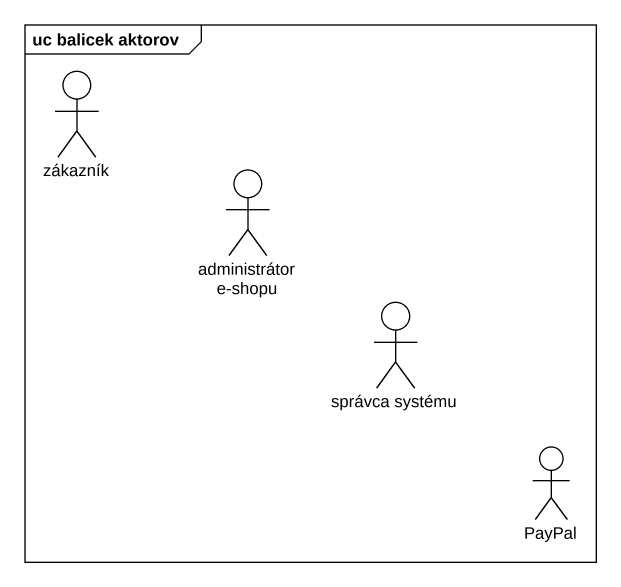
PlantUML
@startuml
mainframe uc balicek aktorov
actor zákazník
actor "administrátor e-shopu" as administrátor_e_shopu
actor "správca systému" as správca_systému
actor PayPal
@enduml
